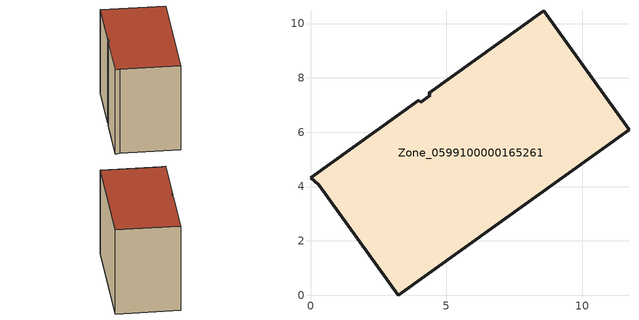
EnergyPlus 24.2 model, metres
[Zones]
Zone_0599100000165261
 floor ground (C_G): 3.98,7.17 4.05,7.11 4.4,7.36 4.35,7.43 8.59,10.47 11.72,6.1 3.23,0 0.31,4.07 0,4.32 z0
 wall outside (C_F): 4.4,7.36 4.05,7.11 3.98,7.17 0,4.32 0.31,4.07 3.23,0 11.72,6.1 8.59,10.47 4.35,7.43 4.4,7.36 z0:7.74
 roof outside (C_R): 4.05,7.11 3.98,7.17 0,4.32 0.31,4.07 3.23,0 11.72,6.1 8.59,10.47 4.35,7.43 4.4,7.36 z7.74
[BUILDING]
Pand.0599100000165261: North Axis=0; Terrain=City; Loads Convergence Tolerance Value=0.04; Temperature Convergence Tolerance Value=0.4; Solar Distribution=FullExterior; Maximum Number of Warmup Days=25; Minimum Number of Warmup Days=1
[Site:Location]
Rotterdam.The.Hague.AP_ZH_NLD Design_Conditions: Latitude=51.96; Longitude=4.45; Time Zone=1; Elevation=-4.5
[SITE:GROUNDTEMPERATURE:BUILDINGSURFACE]
18, 18, 18, 18, 18, 18, 18, 18, 18, 18, 18, 18
[MATERIAL] Thermal Absorptance=0.9; Solar Absorptance=0.7; Visible Absorptance=0.7
Name | Roughness | Thickness | Conductivity | Density | Specific Heat
G.TC.1975-1991 | MediumSmooth | 0.15 | 0.288461 | 540 | 1210
F.TC.1975-1991 | Rough | 0.3 | 0.230769 | 1920 | 840
R.TC.1975-1991 | MediumRough | 0.2 | 0.153846 | 1500 | 1000
[CONSTRUCTION]
C_G: G.TC.1975-1991
C_F: F.TC.1975-1991
C_R: R.TC.1975-1991
[ZONE]
Zone_0599100000165261: Type=1; Multiplier=1; Ceiling Height=Autocalculate; Volume=Autocalculate; Floor Area=autocalculate; Part of Total Floor Area=Yes
[ZONEINFILTRATION:DESIGNFLOWRATE]
Infil_Zone_0599100000165261: Zone or ZoneList or Space or SpaceList=Zone_0599100000165261; Schedule=AlwaysOn; Design Flow Rate Calculation Method=Flow/Area; Flow Rate per Floor Area=0.003; Constant Term Coefficient=1; Temperature Term Coefficient=0; Velocity Term Coefficient=0; Velocity Squared Term Coefficient=0
[HVACTEMPLATE:ZONE:IDEALLOADSAIRSYSTEM]
Zone_0599100000165261: Maximum Heating Supply Air Temperature=50; Minimum Cooling Supply Air Temperature=13; Maximum Heating Supply Air Humidity Ratio=0.0156; Minimum Cooling Supply Air Humidity Ratio=0.0077; Heating Limit=NoLimit; Cooling Limit=NoLimit; Dehumidification Control Type=ConstantSensibleHeatRatio; Cooling Sensible Heat Ratio=0.7; Dehumidification Setpoint=60; Humidification Control Type=None; Humidification Setpoint=30; Outdoor Air Method=None; Outdoor Air Flow Rate per Person=0.00944; Outdoor Air Flow Rate per Zone Floor Area=0; Outdoor Air Flow Rate per Zone=0; Demand Controlled Ventilation Type=None; Outdoor Air Economizer Type=NoEconomizer; Heat Recovery Type=None; Sensible Heat Recovery Effectiveness=0.7; Latent Heat Recovery Effectiveness=0.65
[ZONECONTROL:THERMOSTAT]
ThermostatControl_Zone_0599100000165261: Zone or ZoneList=Zone_0599100000165261; Control Type Schedule=DualSetpointControlType; Control 1=Thermostat_Zone_0599100000165261; Temperature Difference Between Cutout And Setpoint=0
[THERMOSTATSETPOINT:DUALSETPOINT]
Thermostat_Zone_0599100000165261: Heating Setpoint Temperature Schedule=HeatingSetpoint_Zone_0599100000165261; Cooling Setpoint Temperature Schedule=CoolingSetpoint_Zone_0599100000165261
[SCHEDULE:COMPACT]
HeatingSetpoint_Zone_0599100000165261: Through: 12/31, For: AllDays, Until: 24:00, 21
CoolingSetpoint_Zone_0599100000165261: Through: 12/31, For: AllDays, Until: 24:00, 24
DualSetpointControlType: Through: 12/31, For: AllDays, Until: 24:00, 4
AlwaysOn: Through: 12/31, For: AllDays, Until: 24:00, 1
